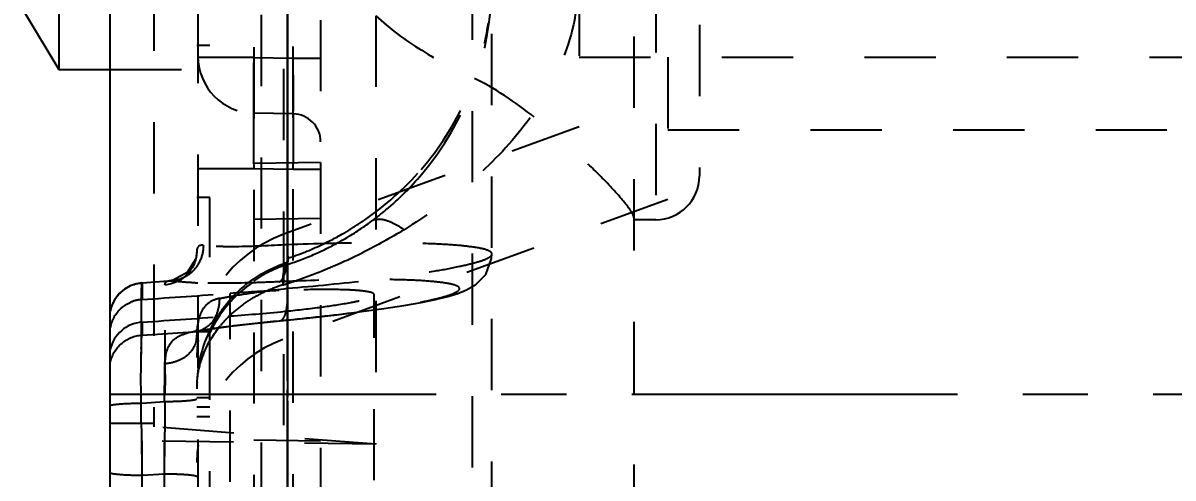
# Model space of a CAD drawing. Header units: millimetres. Extents: x 2673 to 5721, y -10743 to 3474.
# Drawn here: x 4180.7 to 4207.05, y -2047.68 to -2037.25 of the extents above; entities that cross this region are included whole.
import ezdxf

# ---------------------------------------------------------------- set-up
doc = ezdxf.new("R2010")
doc.units = ezdxf.units.MM
doc.header["$LTSCALE"] = 16.335
doc.header["$PDMODE"] = 3
doc.header["$PDSIZE"] = 0.3125
doc.linetypes.add('CENTER', pattern=[0.6, 0.375, -0.075, 0.075, -0.075])
doc.linetypes.add('HIDDEN', pattern=[0.2, 0.1, -0.1])
doc.layers.get('0').update_dxf_attribs({"linetype": 'CONTINUOUS'})
doc.layers.get('Defpoints').update_dxf_attribs({"linetype": 'CONTINUOUS'})
doc.layers.add('DEFAULT_2', color=8, linetype='HIDDEN')
doc.styles.get("Standard").update_dxf_attribs({"font": 'txt', "width": 0.8})
doc.dimstyles.new('ISO-25', dxfattribs={"dimtxt": 12, "dimasz": 8, "dimexe": 1.25, "dimexo": 0.625, "dimgap": 0, "dimtad": 1, "dimdsep": 46, "dimtxsty": 'Standard', "dimcen": 0, "dimclrd": 4, "dimclre": 4, "dimclrt": 6, "dimazin": 0, "dimtfac": 1, "dimtofl": 0, "dimtmove": 0, "dimatfit": 3, "dimfxl": 0, "dimarcsym": 0})

# ---------------------------------------------------------------- blocks, each defined once
blk = doc.blocks.new('*D626')
at = {"color": 4, "lineweight": -2}
for p, q in [((4182.698, -2039.861), (4182.698, -2016.058)), ((4227.039, -2030.806), (4227.039, -2016.058)), ((4219.039, -2017.308), (4190.698, -2017.308))]:
    blk.add_line(p, q, dxfattribs=at)
at = {"color": 4}
for points in [[(4190.698, -2015.975), (4190.698, -2018.641), (4182.698, -2017.308)], [(4219.039, -2015.975), (4219.039, -2018.641), (4227.039, -2017.308)]]:
    blk.add_solid(points, dxfattribs=at)
at = {"layer": 'Defpoints', "color": 0}
for p in [(4182.698, -2017.308), (4227.039, -2031.431), (4182.698, -2040.486)]:
    blk.add_point(p, dxfattribs=at)
at = {"color": 6, "insert": (4211.952, -2011.308), "char_height": 12, "attachment_point": 5}
blk.add_mtext('44.34', dxfattribs=at)

msp = doc.modelspace()

# ---------------------------------------------------------------- linework, layer by layer
at = {"color": 7, "linetype": 'Continuous'}
for p, q in [((4182.698, -2345.761), (4182.698, -2005.629)), ((4181.517, -2035.601), (4181.517, -2038.321)), ((4180.7, -2036.961), (4181.517, -2038.321)), ((4181.517, -2038.321), (4182.698, -2038.321))]:
    msp.add_line(p, q, dxfattribs=at)
at = {"color": 1, "linetype": 'CENTER', "ltscale": 1.219076}
msp.add_line((4182.698, -2045.761), (4280.698, -2045.761), dxfattribs=at)
at = {"layer": 'DEFAULT_2', "color": 8, "linetype": 'HIDDEN'}
for p, q in [((4186.154, -1821.443), (4186.154, -2230.079)), ((4186.88, -1822.169), (4186.88, -2229.352)), ((4186.667, -1822.682), (4186.667, -2228.84)), ((4184.709, -1824.642), (4184.698, -2236.576)), ((4186.761, -1856.965), (4186.761, -2042.334)), ((4186.761, -2043.333), (4186.761, -1859.109)), ((4191.445, -2189.417), (4191.445, -1863.401)), ((4186.761, -2089.762), (4186.761, -1971.862)), ((4186.76, -2120.591), (4186.76, -1976.201)), ((4186.761, -2109.517), (4186.761, -1978.364)), ((4186.761, -2119.504), (4186.761, -1989.589)), ((4190.992, -2019.668), (4190.992, -2056.293)), ((4194.698, -2024.498), (4194.698, -2051.454)), ((4184.981, -2024.85), (4184.981, -2037.763)), ((4183.698, -2026.455), (4183.698, -2046.506)), ((4186.76, -2027.297), (4186.76, -2043.371)), ((4186.76, -2027.302), (4186.76, -2043.88)), ((4186.761, -2028.252), (4186.761, -2043.834)), ((4193.445, -2029.835), (4193.445, -2039.631)), ((4195.198, -2029.761), (4195.198, -2041.761)), ((4187.519, -2030.651), (4187.519, -2049.73)), ((4196.198, -2030.763), (4196.198, -2040.759)), ((4185.987, -2031.274), (4185.987, -2049.108)), ((4195.477, -2031.5), (4195.477, -2041.297)), ((4186.76, -2076.893), (4186.76, -2033.876)), ((4186.763, -2035.671), (4186.762, -2037.478)), ((4188.786, -2037.086), (4188.786, -2046.906)), ((4186.762, -2037.478), (4186.761, -2039.409)), ((4184.682, -2037.763), (4184.981, -2037.763)), ((4185.987, -2038.042), (4184.709, -2038.042)), ((4185.987, -2038.042), (4186.891, -2038.058)), ((4186.891, -2038.058), (4187.519, -2038.058)), ((4193.445, -2038.034), (4227.039, -2038.034)), ((4182.698, -2038.321), (4185.986, -2038.321)), ((4186.891, -2039.335), (4185.987, -2039.319)), ((4186.761, -2039.302), (4186.761, -2039.959)), ((4186.761, -2039.409), (4186.761, -2040.031)), ((4193.445, -2039.631), (4186.656, -2042.102)), ((4195.477, -2039.7), (4227.039, -2039.7)), ((4186.761, -2039.947), (4186.761, -2040.588)), ((4186.761, -2039.959), (4186.761, -2040.6)), ((4187.519, -2040.446), (4185.986, -2040.473)), ((4185.987, -2040.596), (4184.709, -2040.596)), ((4186.891, -2040.612), (4185.987, -2040.596)), ((4186.761, -2040.588), (4186.761, -2041.732)), ((4186.761, -2040.6), (4186.761, -2041.743)), ((4187.519, -2040.612), (4186.891, -2040.612)), ((4184.981, -2041.254), (4184.682, -2041.254)), ((4184.981, -2065.49), (4184.981, -2041.254)), ((4195.477, -2041.297), (4186.656, -2044.507)), ((4185.986, -2041.75), (4187.519, -2041.723)), ((4186.759, -2041.748), (4186.759, -2041.782)), ((4186.761, -2041.732), (4186.761, -2043.846)), ((4186.761, -2041.743), (4186.761, -2043.852)), ((4195.198, -2041.761), (4194.698, -2041.761)), ((4186.76, -2042.735), (4186.761, -2042.783)), ((4184.128, -2043.163), (4183.427, -2043.215)), ((4184.143, -2043.145), (4184.049, -2043.159)), ((4184.464, -2042.97), (4184.143, -2043.145)), ((4183.423, -2043.207), (4183.29, -2043.228)), ((4183.427, -2043.215), (4183.423, -2043.206)), ((4183.423, -2043.206), (4183.423, -2043.206)), ((4183.427, -2043.215), (4183.427, -2043.589)), ((4186.76, -2043.371), (4186.76, -2043.865)), ((4185.444, -2054.297), (4185.444, -2043.448)), ((4188.746, -2054.266), (4188.746, -2043.477)), ((4186.76, -2043.865), (4186.76, -2044.093)), ((4186.76, -2043.88), (4186.76, -2044.102)), ((4186.761, -2043.834), (4186.761, -2044.056)), ((4186.761, -2043.846), (4186.761, -2044.069)), ((4186.761, -2043.852), (4186.761, -2044.075)), ((4183.427, -2044.107), (4183.427, -2044.403)), ((4186.571, -2044.075), (4186.59, -2044.075)), ((4186.59, -2044.075), (4186.59, -2044.075)), ((4186.76, -2044.093), (4186.76, -2053.729)), ((4186.76, -2044.102), (4186.76, -2053.728)), ((4186.761, -2044.056), (4186.761, -2053.695)), ((4186.761, -2044.069), (4186.761, -2045.913)), ((4186.761, -2044.075), (4186.761, -2044.195)), ((4186.761, -2044.195), (4186.761, -2046.803)), ((4183.427, -2044.403), (4184.602, -2044.327)), ((4184.602, -2044.327), (4184.691, -2044.319)), ((4184.682, -2044.443), (4184.699, -2044.265)), ((4184.981, -2044.33), (4184.682, -2044.33)), ((4184.691, -2044.319), (4184.691, -2044.318)), ((4183.427, -2045.964), (4183.938, -2045.925)), ((4183.427, -2051.727), (4183.427, -2045.964)), ((4183.938, -2051.766), (4183.938, -2045.925)), ((4184.981, -2045.845), (4184.682, -2045.845)), ((4184.981, -2046.053), (4184.682, -2046.053)), ((4186.761, -2045.913), (4186.761, -2046.804)), ((4184.981, -2046.277), (4184.682, -2046.277)), ((4183.698, -2046.428), (4182.698, -2046.428)), ((4188.786, -2046.906), (4183.698, -2046.506)), ((4188.786, -2046.906), (4182.698, -2046.821)), ((4185.986, -2046.805), (4187.519, -2046.831)), ((4186.761, -2046.803), (4186.761, -2047.707)), ((4186.761, -2046.804), (4186.761, -2047.707)), ((4183.938, -2047.588), (4183.427, -2047.621))]:
    msp.add_line(p, q, dxfattribs=at)
for points in [[(4184.682, -2042.482), (4184.657, -2042.655), (4184.464, -2042.97)], [(4185.995, -2044.137), (4187.281, -2044.006), (4187.892, -2043.938), (4188.457, -2043.867), (4188.97, -2043.796), (4189.426, -2043.725), (4189.821, -2043.655), (4190.154, -2043.587), (4190.431, -2043.52), (4190.662, -2043.451), (4190.865, -2043.371), (4191.076, -2043.248), (4191.301, -2043.016), (4191.438, -2042.653), (4191.445, -2042.545)], [(4183.29, -2043.228), (4183.154, -2043.275), (4183.023, -2043.35), (4182.903, -2043.453), (4182.801, -2043.586), (4182.726, -2043.745), (4182.698, -2043.847)], [(4184.691, -2044.319), (4184.898, -2044.283), (4185.388, -2044.211), (4185.995, -2044.137)], [(4184.676, -2044.293), (4184.632, -2044.333), (4184.691, -2044.318)], [(4184.699, -2044.265), (4184.702, -2044.254), (4184.676, -2044.293)]]:
    msp.add_lwpolyline(points, dxfattribs=at)
for centre, radius, start, end in [((4184.615, -2036.314), 6.83, 319.7839, 359.8982), ((4186.009, -2038.019), 1.3, 180, 269), ((4244.944, -2039.063), 58.966, 179.00801, 179.28427), ((4088.701, -2038.92), 98.194, 0.21972, 0.50273), ((4186.88, -2039.973), 0.638, 0, 89), ((4119.476, -2039.425), 67.426, 358.99146, 359.40077), ((4184.693, -2036.386), 6.724, 310.0075, 319.8228), ((4195.198, -2040.761), 1, 270, 0), ((4184.615, -2036.29), 6.847, 306.4693, 309.9978), ((4184.726, -2036.431), 6.668, 299.869, 306.4209), ((4184.514, -2035.958), 7.059, 301.3268, 304.5815), ((4187.682, -2044.921), 3, 110, 180), ((4184.586, -2036.083), 6.915, 295.2798, 300.2219), ((4184.53, -2035.985), 7.028, 300.2099, 301.3265), ((4184.749, -2036.439), 6.523, 287.9997, 295.3153), ((4184.646, -2036.297), 6.824, 294.8763, 299.8885), ((4184.76, -2036.558), 6.539, 287.8157, 293.737), ((4184.708, -2036.429), 6.678, 293.6997, 294.8708), ((4182.76, -2031.005), 12.852, 293.9639, 296.4582), ((4187.691, -2045.655), 3.019, 107.9452, 124.5103), ((4182.394, -2030.185), 13.75, 292.0486, 293.9707), ((4187.715, -2045.634), 3.054, 124.5833, 129.1435), ((4183.612, -2033.519), 10.2, 287.366, 288.806), ((4182.925, -2031.544), 12.292, 288.8688, 292.1322), ((4185.042, -2033.535), 9.68, 267.6406, 267.9921), ((4187.657, -2045.638), 2.974, 124.5388, 180), ((4188.219, -2083.032), 39.681, 92.3877, 94.0085), ((4187.571, -2046.285), 3.164, 114.2223, 120.2743), ((4187.626, -2046.406), 3.297, 107.0945, 114.2299), ((4183.483, -2044.389), 0.802, 94.0144, 113.0879), ((4187.398, -2046.016), 2.844, 125.338, 133.2911), ((4187.461, -2046.101), 2.95, 122.9586, 125.3719), ((4187.5, -2046.161), 3.021, 120.2971, 122.9542), ((4187.619, -2045.544), 2.922, 143.945, 147.4871), ((4187.273, -2045.882), 2.661, 133.301, 140.3274), ((4182.647, -2003.8), 40.264, 273.9829, 275.898), ((4183.484, -2044.387), 0.802, 150.0393, 168.4951), ((4183.481, -2044.905), 0.799, 93.9278, 168.4978), ((4187.711, -2045.598), 3.028, 147.5568, 176.5778), ((4186.485, -2054.578), 10.422, 99.8755, 100.4136), ((4187.682, -2047.326), 3, 110, 180), ((4115.248, -2045.432), 68.713, 359.71907, 0.31491), ((4187.612, -2045.59), 2.93, 176.6452, 179.9943), ((4186.812, -2045.638), 2.13, 176.0062, 179.9942), ((4063.79, -2045.221), 120.172, 358.87091, 359.73867), ((4330.012, -2044.904), 146.61, 180.59573, 181.06216)]:
    msp.add_arc(centre, radius, start, end, dxfattribs=at)
for centre, major_axis, start_param, end_param in [((4180.913, -2031.309), (2267.765, 158.092), 4.713116, 4.714006), ((4180.916, -2031.31), (2362.041, 164.665), -1.570115, -1.569261)]:
    msp.add_ellipse(centre, major_axis=major_axis, ratio=0.005466, start_param=start_param, end_param=end_param, dxfattribs=at)
for points, knots in [([(4193.418, -2036.4), (4193.411, -2037.002), (4193.125, -2038.2), (4192.174, -2039.733), (4190.906, -2040.994), (4189.935, -2041.676), (4189.432, -2041.991)], [0, 0, 0, 0, 0.253289, 0.502915, 0.750658, 1, 1, 1, 1]), ([(4188.786, -2037.086), (4189.102, -2037.39), (4189.82, -2037.906), (4190.597, -2038.312), (4190.992, -2038.498)], [0, 0, 0, 0, 0.501128, 1, 1, 1, 1]), ([(4189.82, -2040.612), (4190.238, -2040.132), (4190.914, -2039.062), (4191.27, -2037.853), (4191.365, -2037.253)], [0, 0, 0, 0, 0.512014, 1, 1, 1, 1]), ([(4185.982, -2038.327), (4185.982, -2038.384), (4185.979, -2038.591), (4185.978, -2038.798), (4185.978, -2038.948)], [0, 0, 0, 0, 0.277412, 1, 1, 1, 1]), ([(4186.891, -2039.335), (4186.896, -2039.335), (4186.888, -2039.305), (4186.897, -2039.275), (4186.893, -2039.202), (4186.896, -2039.112), (4186.895, -2038.996), (4186.895, -2038.804), (4186.895, -2038.651), (4186.894, -2038.543)], [0, 0, 0, 0, 0.017668, 0.069831, 0.15559, 0.273185, 0.419755, 0.592289, 1, 1, 1, 1]), ([(4194.698, -2041.718), (4194.698, -2041.694), (4194.672, -2041.632), (4194.574, -2041.472), (4194.355, -2041.208), (4194.005, -2040.833), (4193.554, -2040.389), (4193.02, -2039.904), (4192.196, -2039.218), (4191.506, -2038.739), (4190.992, -2038.498)], [0, 0, 0, 0, 0.014913, 0.039154, 0.114435, 0.220624, 0.350429, 0.497368, 0.656745, 1, 1, 1, 1]), ([(4185.978, -2038.948), (4185.978, -2039.001), (4185.978, -2039.092), (4185.979, -2039.198), (4185.981, -2039.26), (4185.982, -2039.291), (4185.985, -2039.307), (4185.984, -2039.318), (4185.987, -2039.319)], [0, 0, 0, 0, 0.42422, 0.73918, 0.851022, 0.931617, 0.981108, 1, 1, 1, 1]), ([(4185.987, -2039.319), (4185.984, -2039.319), (4185.985, -2039.332), (4185.982, -2039.346), (4185.981, -2039.379), (4185.979, -2039.441), (4185.978, -2039.548), (4185.977, -2039.704), (4185.978, -2039.896), (4185.98, -2040.197), (4185.984, -2040.433), (4185.987, -2040.596)], [0, 0, 0, 0, 0.005054, 0.019471, 0.043282, 0.076285, 0.168569, 0.292846, 0.444357, 0.617266, 1, 1, 1, 1]), ([(4186.898, -2039.431), (4186.898, -2039.417), (4186.897, -2039.394), (4186.896, -2039.362), (4186.893, -2039.348), (4186.893, -2039.335), (4186.891, -2039.335)], [0, 0, 0, 0, 0.431762, 0.743394, 0.932904, 1, 1, 1, 1]), ([(4186.898, -2040.13), (4186.899, -2040.056), (4186.9, -2039.822), (4186.902, -2039.589), (4186.898, -2039.431)], [0, 0, 0, 0, 0.320071, 1, 1, 1, 1]), ([(4186.761, -2040.031), (4186.76, -2040.199), (4186.76, -2040.771), (4186.759, -2041.343), (4186.759, -2041.748)], [0, 0, 0, 0, 0.293611, 1, 1, 1, 1]), ([(4186.759, -2041.782), (4186.759, -2041.882), (4186.76, -2042.169), (4186.761, -2042.456), (4186.765, -2042.643)], [0, 0, 0, 0, 0.348554, 1, 1, 1, 1]), ([(4189.432, -2041.991), (4189.356, -2041.94), (4189.21, -2041.854), (4188.97, -2041.751), (4188.767, -2041.739), (4188.685, -2041.797)], [0, 0, 0, 0, 0.344444, 0.62447, 1, 1, 1, 1]), ([(4184.707, -2042.386), (4184.703, -2042.392), (4184.686, -2042.421), (4184.682, -2042.455), (4184.682, -2042.48)], [0, 0, 0, 0, 0.217035, 1, 1, 1, 1]), ([(4184.837, -2042.35), (4184.823, -2042.347), (4184.777, -2042.342), (4184.726, -2042.36), (4184.707, -2042.386)], [0, 0, 0, 0, 0.309247, 1, 1, 1, 1]), ([(4184.832, -2042.349), (4184.832, -2042.385), (4184.822, -2042.533), (4184.773, -2042.679), (4184.716, -2042.777)], [0, 0, 0, 0, 0.237958, 1, 1, 1, 1]), ([(4186.761, -2042.334), (4186.364, -2042.358), (4185.821, -2042.384), (4185.178, -2042.379), (4184.932, -2042.365), (4184.833, -2042.349)], [0, 0, 0, 0, 0.618197, 0.844374, 1, 1, 1, 1]), ([(4186.571, -2043.183), (4186.608, -2043.171), (4186.681, -2043.076), (4186.762, -2042.791), (4186.772, -2042.524), (4186.761, -2042.334)], [0, 0, 0, 0, 0.131096, 0.363341, 1, 1, 1, 1]), ([(4191.445, -2042.545), (4191.445, -2042.507), (4191.302, -2042.437), (4191.07, -2042.394), (4190.653, -2042.342), (4190.108, -2042.312), (4189.422, -2042.293), (4188.292, -2042.289), (4187.392, -2042.311), (4186.761, -2042.334)], [0, 0, 0, 0, 0.024306, 0.078848, 0.165311, 0.282547, 0.428578, 0.599649, 1, 1, 1, 1]), ([(4184.682, -2042.48), (4184.682, -2042.668), (4184.526, -2043.062), (4184.144, -2043.237), (4183.953, -2043.254)], [0, 0, 0, 0, 0.495022, 1, 1, 1, 1]), ([(4186.76, -2043.333), (4187.391, -2043.279), (4188.291, -2043.19), (4189.419, -2043.047), (4190.107, -2042.944), (4190.655, -2042.845), (4191.073, -2042.743), (4191.306, -2042.668), (4191.445, -2042.586), (4191.445, -2042.545)], [0, 0, 0, 0, 0.396776, 0.566692, 0.713169, 0.831658, 0.919079, 0.97465, 1, 1, 1, 1]), ([(4186.765, -2042.643), (4186.766, -2042.657), (4186.765, -2042.687), (4186.769, -2042.72), (4186.762, -2042.734)], [0, 0, 0, 0, 0.46796, 1, 1, 1, 1]), ([(4186.761, -2042.783), (4186.709, -2042.803), (4186.646, -2042.992), (4186.652, -2043.145), (4186.656, -2043.255)], [0, 0, 0, 0, 0.337077, 1, 1, 1, 1]), ([(4183.971, -2043.191), (4183.983, -2043.176), (4184.012, -2043.163), (4184.04, -2043.16), (4184.048, -2043.159)], [0, 0, 0, 0, 0.699876, 1, 1, 1, 1]), ([(4184.487, -2043.027), (4184.459, -2043.046), (4184.349, -2043.112), (4184.222, -2043.154), (4184.128, -2043.163)], [0, 0, 0, 0, 0.262926, 1, 1, 1, 1]), ([(4184.643, -2043.207), (4184.591, -2043.205), (4184.419, -2043.196), (4184.246, -2043.182), (4184.128, -2043.163)], [0, 0, 0, 0, 0.302987, 1, 1, 1, 1]), ([(4190.701, -2043.338), (4190.698, -2043.303), (4190.57, -2043.245), (4190.361, -2043.207), (4189.991, -2043.164), (4189.509, -2043.14), (4188.904, -2043.128), (4187.912, -2043.133), (4187.122, -2043.159), (4186.571, -2043.183)], [0, 0, 0, 0, 0.02508, 0.080476, 0.167584, 0.285175, 0.431275, 0.602177, 1, 1, 1, 1]), ([(4183.427, -2043.215), (4183.317, -2043.223), (4183.092, -2043.286), (4182.912, -2043.44), (4182.842, -2043.534)], [0, 0, 0, 0, 0.482683, 1, 1, 1, 1]), ([(4183.423, -2043.207), (4183.418, -2043.208), (4183.419, -2043.234), (4183.412, -2043.267), (4183.411, -2043.335), (4183.408, -2043.423), (4183.406, -2043.536), (4183.404, -2043.732), (4183.404, -2044.028), (4183.406, -2044.437), (4183.41, -2044.908), (4183.417, -2045.424), (4183.423, -2045.781), (4183.427, -2045.964)], [0, 0, 0, 0, 0.0054, 0.019982, 0.043618, 0.07606, 0.117058, 0.166363, 0.288663, 0.439164, 0.61183, 0.800756, 1, 1, 1, 1]), ([(4183.938, -2045.925), (4183.95, -2045.358), (4183.961, -2044.587), (4183.961, -2043.697), (4183.959, -2043.374), (4183.953, -2043.254)], [0, 0, 0, 0, 0.637344, 0.864995, 1, 1, 1, 1]), ([(4186.571, -2043.183), (4186.392, -2043.191), (4185.769, -2043.214), (4185.146, -2043.225), (4184.703, -2043.209)], [0, 0, 0, 0, 0.287557, 1, 1, 1, 1]), ([(4185.207, -2043.564), (4185.31, -2043.543), (4185.826, -2043.449), (4186.346, -2043.381), (4186.761, -2043.333)], [0, 0, 0, 0, 0.202131, 1, 1, 1, 1]), ([(4188.746, -2043.477), (4188.746, -2043.459), (4188.682, -2043.425), (4188.573, -2043.405), (4188.38, -2043.381), (4188.002, -2043.361), (4187.386, -2043.357), (4186.86, -2043.373), (4186.566, -2043.385)], [0, 0, 0, 0, 0.024307, 0.078331, 0.16465, 0.281984, 0.598452, 1, 1, 1, 1]), ([(4186.571, -2044.075), (4187.128, -2044.021), (4187.925, -2043.936), (4188.922, -2043.801), (4189.529, -2043.704), (4190.011, -2043.612), (4190.377, -2043.518), (4190.581, -2043.45), (4190.703, -2043.373), (4190.701, -2043.338)], [0, 0, 0, 0, 0.397402, 0.568298, 0.714464, 0.832187, 0.919439, 0.974941, 1, 1, 1, 1]), ([(4186.59, -2044.075), (4186.624, -2044.07), (4186.696, -2043.994), (4186.743, -2043.828), (4186.768, -2043.597), (4186.767, -2043.424), (4186.761, -2043.333)], [0, 0, 0, 0, 0.127301, 0.346263, 0.658019, 1, 1, 1, 1]), ([(4185.206, -2043.564), (4185.121, -2043.581), (4184.955, -2043.641), (4184.777, -2043.847), (4184.695, -2044.127), (4184.682, -2044.332), (4184.682, -2044.443)], [0, 0, 0, 0, 0.233224, 0.453292, 0.702566, 1, 1, 1, 1]), ([(4184.691, -2044.318), (4184.841, -2044.287), (4185.063, -2044.13), (4185.185, -2043.824), (4185.208, -2043.65), (4185.206, -2043.564)], [0, 0, 0, 0, 0.470288, 0.736443, 1, 1, 1, 1]), ([(4186.785, -2043.851), (4187.052, -2043.823), (4187.529, -2043.767), (4188.083, -2043.683), (4188.422, -2043.614), (4188.593, -2043.568), (4188.692, -2043.532), (4188.746, -2043.495), (4188.746, -2043.477)], [0, 0, 0, 0, 0.401256, 0.715642, 0.832374, 0.918806, 0.973909, 1, 1, 1, 1]), ([(4184.688, -2045.49), (4184.704, -2045.256), (4184.816, -2044.783), (4185.071, -2044.37), (4185.225, -2044.183)], [0, 0, 0, 0, 0.492138, 1, 1, 1, 1]), ([(4185.144, -2044.24), (4185.251, -2044.225), (4185.725, -2044.161), (4186.201, -2044.11), (4186.571, -2044.075)], [0, 0, 0, 0, 0.224708, 1, 1, 1, 1]), ([(4182.698, -2045.041), (4182.732, -2044.871), (4182.918, -2044.551), (4183.259, -2044.415), (4183.427, -2044.403)], [0, 0, 0, 0, 0.507789, 1, 1, 1, 1]), ([(4183.41, -2044.719), (4183.412, -2044.648), (4183.417, -2044.543), (4183.419, -2044.437), (4183.427, -2044.403)], [0, 0, 0, 0, 0.670194, 1, 1, 1, 1]), ([(4183.96, -2045.054), (4183.954, -2044.88), (4184.042, -2044.48), (4184.424, -2044.356), (4184.602, -2044.327)], [0, 0, 0, 0, 0.492995, 1, 1, 1, 1]), ([(4183.96, -2045.054), (4184.053, -2045.047), (4184.237, -2045.004), (4184.541, -2044.846), (4184.682, -2044.597), (4184.682, -2044.443)], [0, 0, 0, 0, 0.274574, 0.54707, 1, 1, 1, 1]), ([(4184.698, -2044.31), (4184.732, -2044.304), (4184.881, -2044.279), (4185.03, -2044.256), (4185.144, -2044.24)], [0, 0, 0, 0, 0.232031, 1, 1, 1, 1]), ([(4183.41, -2046.428), (4183.408, -2046.252), (4183.403, -2045.682), (4183.401, -2045.112), (4183.41, -2044.719)], [0, 0, 0, 0, 0.309317, 1, 1, 1, 1]), ([(4182.698, -2046.014), (4182.727, -2046.003), (4182.816, -2045.991), (4183.058, -2045.969), (4183.271, -2045.965), (4183.427, -2045.964)], [0, 0, 0, 0, 0.127963, 0.363292, 1, 1, 1, 1]), ([(4183.938, -2045.925), (4184.032, -2045.925), (4184.208, -2045.921), (4184.416, -2045.911), (4184.551, -2045.898), (4184.621, -2045.887), (4184.658, -2045.878), (4184.682, -2045.869), (4184.682, -2045.863)], [0, 0, 0, 0, 0.37259, 0.704965, 0.829313, 0.920005, 0.976473, 1, 1, 1, 1]), ([(4183.427, -2047.621), (4183.271, -2047.621), (4183.058, -2047.617), (4182.816, -2047.594), (4182.727, -2047.582), (4182.698, -2047.571)], [0, 0, 0, 0, 0.636708, 0.872037, 1, 1, 1, 1]), ([(4184.682, -2047.651), (4184.682, -2047.645), (4184.658, -2047.636), (4184.621, -2047.627), (4184.551, -2047.616), (4184.416, -2047.603), (4184.208, -2047.593), (4184.032, -2047.589), (4183.938, -2047.588)], [0, 0, 0, 0, 0.023527, 0.079995, 0.170687, 0.295035, 0.62741, 1, 1, 1, 1])]:
    msp.add_open_spline(points, degree=3, knots=knots, dxfattribs=at)
for points in [[(4188.521, -2041.77), (4188.999, -2041.44), (4189.44, -2041.05), (4189.82, -2040.612)], [(4189.432, -2041.991), (4189.124, -2042.176), (4188.809, -2042.351), (4188.486, -2042.511)], [(4184.716, -2042.777), (4184.66, -2042.875), (4184.58, -2042.962), (4184.487, -2043.027)], [(4185.982, -2043.12), (4186.22, -2042.955), (4186.485, -2042.824), (4186.76, -2042.735)], [(4184.049, -2043.159), (4184.075, -2043.157), (4184.102, -2043.159), (4184.128, -2043.163)], [(4183.953, -2043.254), (4183.952, -2043.232), (4183.957, -2043.207), (4183.971, -2043.191)], [(4185.257, -2043.824), (4185.408, -2043.616), (4185.588, -2043.428), (4185.787, -2043.266)], [(4182.842, -2043.534), (4182.772, -2043.627), (4182.721, -2043.739), (4182.698, -2043.853)], [(4182.789, -2043.986), (4182.873, -2043.84), (4183.012, -2043.717), (4183.167, -2043.651)]]:
    msp.add_open_spline(points, degree=3, dxfattribs=at)

# ---------------------------------------------------------------- dimensions: what is measured, and where the dimension line sits
dim = msp.add_linear_dim(base=(4182.698, -2017.308), p1=(4227.039, -2031.431), p2=(4182.698, -2040.486), dimstyle='ISO-25', override={"dimfxl": 1.25})
dim.commit()
dim.dimension.update_dxf_attribs({"geometry": '*D626', "text_midpoint": (4211.952, -2017.308), "dimtype": 160})

doc.saveas('drawing.dxf')
